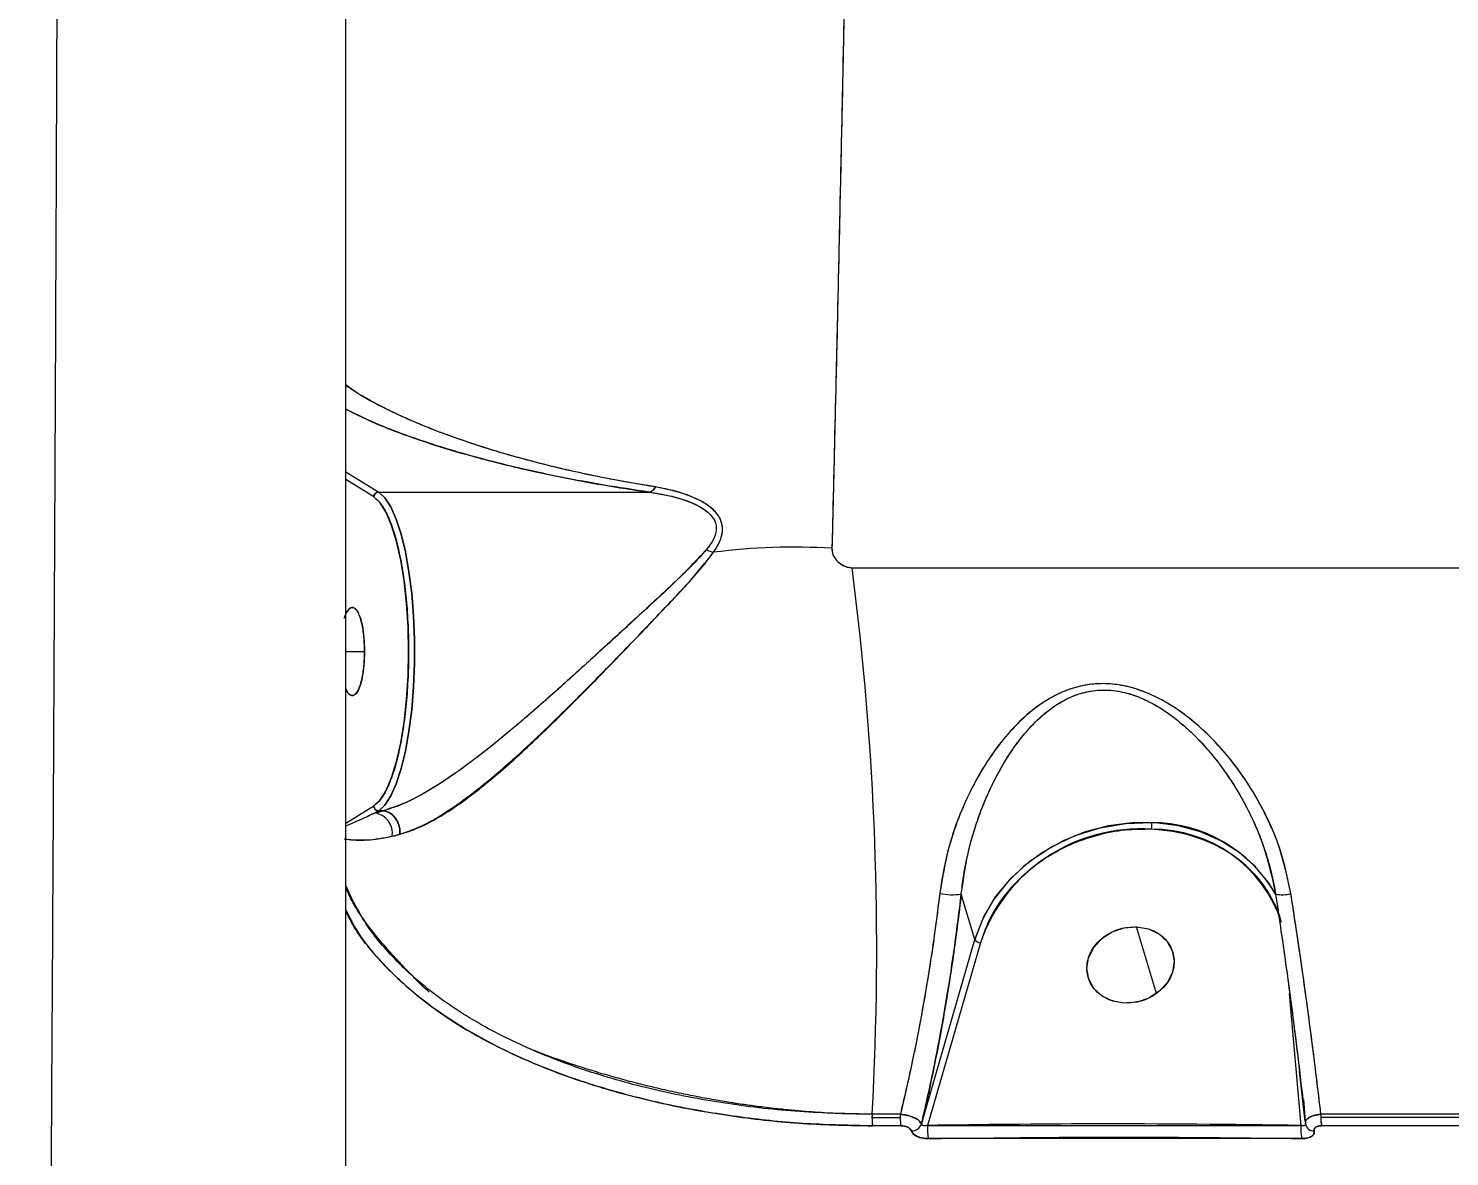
# Model space of a CAD drawing. Header units: millimetres. Extents: x -8045 to 6871, y -5915 to 5473.
# Drawn here: x -4057.1 to -3912.1, y -1744.1 to -1629 of the extents above; entities that cross this region are included whole.
import ezdxf

# ---------------------------------------------------------------- set-up
doc = ezdxf.new("R2010")
doc.units = ezdxf.units.MM
for name, color, linetype in [('DIKOM_ОБЪЕКТ', 7, 'Continuous'), ('DIKOM_РАЗМЕР_ЗОНА', 7, 'Continuous'), ('DIKOM_РАЗМЕР_ОБЪЕКТА', 7, 'Continuous')]:
    doc.layers.add(name, color=color, linetype=linetype)
doc.styles.add('style1', font='arial.ttf', dxfattribs={"width": 0.8})
doc.dimstyles.new('1-50', dxfattribs={"dimtxt": 300, "dimasz": 200, "dimexe": 100, "dimexo": 0, "dimgap": 100, "dimtad": 1, "dimtxsty": 'style1', "dimcen": 200, "dimclrd": 7, "dimclre": 7, "dimclrt": 7, "dimadec": 1, "dimazin": 2, "dimtfac": 1, "dimtmove": 0, "dimatfit": 2, "dimfxl": 0, "dimlwd": 25, "dimlwe": 18, "dimarcsym": 0})

# ---------------------------------------------------------------- blocks, each defined once
blk = doc.blocks.new('*D9')
at = {"layer": 'Defpoints', "color": 0, "linetype": 'Continuous', "transparency": 16777216}
for p in [(5663.54, -234.65), (-5019.6, -1388.73), (5663.54, -4701.47)]:
    blk.add_point(p, dxfattribs=at)
at = {"layer": 'DIKOM_РАЗМЕР_ОБЪЕКТА', "color": 7, "linetype": 'Continuous', "lineweight": 18, "transparency": 16777216}
for p, q in [((5663.54, -234.65), (5663.54, -4801.47)), ((-5019.6, -1388.73), (-5019.6, -4801.47))]:
    blk.add_line(p, q, dxfattribs=at)
at = {"layer": 'DIKOM_РАЗМЕР_ОБЪЕКТА', "color": 7, "linetype": 'Continuous', "lineweight": 25, "transparency": 16777216}
blk.add_line((-4819.6, -4701.47), (5463.54, -4701.47), dxfattribs=at)
at = {"layer": 'DIKOM_РАЗМЕР_ОБЪЕКТА', "color": 7, "linetype": 'Continuous', "transparency": 16777216}
for points in [[(-4819.6, -4668.14), (-4819.6, -4734.8), (-5019.6, -4701.47)], [(5463.54, -4668.14), (5463.54, -4734.8), (5663.54, -4701.47)]]:
    blk.add_solid(points, dxfattribs=at)
at = {"layer": 'DIKOM_РАЗМЕР_ОБЪЕКТА', "color": 7, "linetype": 'Continuous', "lineweight": 15, "transparency": 16777216, "insert": (-74.37, -4448.3), "char_height": 300, "attachment_point": 5, "style": 'style1'}
blk.add_mtext('10700', dxfattribs=at)
blk = doc.blocks.new('*D10')
at = {"layer": 'Defpoints', "color": 0, "linetype": 'Continuous', "transparency": 16777216}
for p in [(-1653.81, 3474.95), (-5616.46, -3083.4), (491.01, -3083.4)]:
    blk.add_point(p, dxfattribs=at)
at = {"layer": 'DIKOM_РАЗМЕР_ОБЪЕКТА', "color": 7, "linetype": 'Continuous', "lineweight": 18, "transparency": 16777216}
for p, q in [((-1653.81, 3474.95), (-5716.46, 3474.95)), ((491.01, -3083.4), (-5716.46, -3083.4))]:
    blk.add_line(p, q, dxfattribs=at)
at = {"layer": 'DIKOM_РАЗМЕР_ОБЪЕКТА', "color": 7, "linetype": 'Continuous', "lineweight": 25, "transparency": 16777216}
blk.add_line((-5616.46, 3274.95), (-5616.46, -2883.4), dxfattribs=at)
at = {"layer": 'DIKOM_РАЗМЕР_ОБЪЕКТА', "color": 7, "linetype": 'Continuous', "transparency": 16777216}
for points in [[(-5649.79, 3274.95), (-5583.12, 3274.95), (-5616.46, 3474.95)], [(-5649.79, -2883.4), (-5583.12, -2883.4), (-5616.46, -3083.4)]]:
    blk.add_solid(points, dxfattribs=at)
at = {"layer": 'DIKOM_РАЗМЕР_ОБЪЕКТА', "color": 7, "linetype": 'Continuous', "lineweight": 15, "transparency": 16777216, "insert": (-5869.63, -1326.86), "char_height": 300, "attachment_point": 5, "rotation": 90, "style": 'style1'}
blk.add_mtext('6550', dxfattribs=at)
blk = doc.blocks.new('*D11')
at = {"layer": 'Defpoints', "color": 0, "transparency": 16777216}
for p in [(6870.85, -184.65), (-7019.6, -1388.73), (-7019.6, -5814.65)]:
    blk.add_point(p, dxfattribs=at)
at = {"layer": 'DIKOM_РАЗМЕР_ЗОНА', "color": 7, "lineweight": 18, "transparency": 16777216}
for p, q in [((6870.85, -184.65), (6870.85, -5914.65)), ((-7019.6, -1388.73), (-7019.6, -5914.65))]:
    blk.add_line(p, q, dxfattribs=at)
at = {"layer": 'DIKOM_РАЗМЕР_ЗОНА', "color": 7, "lineweight": 25, "transparency": 16777216}
blk.add_line((6670.85, -5814.65), (-6819.6, -5814.65), dxfattribs=at)
at = {"layer": 'DIKOM_РАЗМЕР_ЗОНА', "color": 7, "transparency": 16777216}
for points in [[(-6819.6, -5781.31), (-6819.6, -5847.98), (-7019.6, -5814.65)], [(6670.85, -5781.31), (6670.85, -5847.98), (6870.85, -5814.65)]]:
    blk.add_solid(points, dxfattribs=at)
at = {"layer": 'DIKOM_РАЗМЕР_ЗОНА', "color": 7, "transparency": 16777216, "insert": (-74.37, -5561.37), "char_height": 300, "attachment_point": 5, "style": 'style1'}
blk.add_mtext('13900', dxfattribs=at)
blk = doc.blocks.new('*D12')
at = {"layer": 'Defpoints', "color": 0, "transparency": 16777216}
for p in [(-2189.61, 5472.65), (-7595.21, -5084.97), (-495.58, -5084.97)]:
    blk.add_point(p, dxfattribs=at)
at = {"layer": 'DIKOM_РАЗМЕР_ЗОНА', "color": 7, "lineweight": 18, "transparency": 16777216}
for p, q in [((-2189.61, 5472.65), (-7695.21, 5472.65)), ((-495.58, -5084.97), (-7695.21, -5084.97))]:
    blk.add_line(p, q, dxfattribs=at)
at = {"layer": 'DIKOM_РАЗМЕР_ЗОНА', "color": 7, "lineweight": 25, "transparency": 16777216}
blk.add_line((-7595.21, 5272.65), (-7595.21, -4884.97), dxfattribs=at)
at = {"layer": 'DIKOM_РАЗМЕР_ЗОНА', "color": 7, "transparency": 16777216}
for points in [[(-7628.55, 5272.65), (-7561.88, 5272.65), (-7595.21, 5472.65)], [(-7628.55, -4884.97), (-7561.88, -4884.97), (-7595.21, -5084.97)]]:
    blk.add_solid(points, dxfattribs=at)
at = {"layer": 'DIKOM_РАЗМЕР_ЗОНА', "color": 7, "transparency": 16777216, "insert": (-7848.38, -1452.59), "char_height": 300, "attachment_point": 5, "rotation": 90, "style": 'style1'}
blk.add_mtext('10550', dxfattribs=at)

msp = doc.modelspace()

# ---------------------------------------------------------------- linework, layer by layer
at = {"layer": 'DIKOM_ОБЪЕКТ', "color": 7, "linetype": 'Continuous', "lineweight": 15}
for p, q in [((-4024.74, -1674.232), (-4021.387, -1676.314)), ((-4021.891, -1676.807), (-4024.74, -1675.039)), ((-4021.387, -1676.314), (-3993.785, -1676.314)), ((-3973.095, -1684.029), (-3825.685, -1684.029)), ((-4024.74, -1692.575), (-4022.833, -1692.575)), ((-4024.74, -1710.112), (-4021.892, -1708.343)), ((-4021.387, -1708.836), (-4021.731, -1709.05)), ((-4021.731, -1709.05), (-4020.933, -1708.836)), ((-4020.933, -1708.836), (-4021.387, -1708.836)), ((-4020.93, -1708.836), (-4020.933, -1708.836)), ((-4020.93, -1708.836), (-4020.933, -1708.836)), ((-4020.021, -1711.429), (-4019.231, -1711.229)), ((-3930.404, -1714.789), (-3930.735, -1713.689)), ((-3960.564, -1721.978), (-3961.958, -1717.343)), ((-3929.898, -1717.343), (-3929.888, -1717.376)), ((-3942.044, -1727.477), (-3944.09, -1720.675)), ((-3966.005, -1740.81), (-3960.564, -1721.978)), ((-3960.01, -1722.299), (-3965.397, -1740.941)), ((-3927.273, -1740.941), (-3928.463, -1727.485)), ((-3926.87, -1740.552), (-3927.456, -1735.401)), ((-3965.355, -1737.778), (-3965.038, -1737.463)), ((-3965.353, -1737.771), (-3965.034, -1737.446)), ((-3926.861, -1740.529), (-3927.067, -1738.197)), ((-3927.062, -1738.289), (-3926.864, -1740.529)), ((-3971.063, -1740.142), (-3968.18, -1740.142)), ((-3968.171, -1739.804), (-3971.055, -1739.804)), ((-3968.116, -1740.987), (-3971.002, -1740.987)), ((-3966.009, -1740.796), (-3966.005, -1740.81)), ((-3965.397, -1740.941), (-3927.273, -1740.941)), ((-3926.848, -1740.701), (-3926.842, -1740.773)), ((-3926.839, -1740.81), (-3926.843, -1740.796)), ((-3926.833, -1740.839), (-3926.84, -1740.765)), ((-3926.839, -1740.714), (-3926.799, -1740.988)), ((-3926.839, -1740.81), (-3926.837, -1740.824)), ((-3926.811, -1740.951), (-3926.835, -1740.877)), ((-3926.795, -1741.002), (-3926.806, -1740.965)), ((-3862.808, -1740.142), (-3925.285, -1740.142)), ((-3862.789, -1739.804), (-3925.273, -1739.804)), ((-3862.658, -1740.987), (-3925.187, -1740.987)), ((-3967.036, -1741.514), (-3967.04, -1741.5)), ((-3967.04, -1741.5), (-3967.036, -1741.514)), ((-3927.233, -1742.289), (-3965.321, -1742.289)), ((-3925.969, -1741.5), (-3925.965, -1741.514)), ((-3925.965, -1741.514), (-3925.969, -1741.5))]:
    msp.add_line(p, q, dxfattribs=at)
at = {"layer": 'DIKOM_ОБЪЕКТ', "color": 7, "linetype": 'Continuous', "lineweight": 15, "flags": 128}
for points in [[(-4021.892, -1708.343), (-4021.247, -1707.732), (-4020.636, -1706.755), (-4020.073, -1705.436), (-4019.571, -1703.805), (-4019.143, -1701.904), (-4018.798, -1699.776), (-4018.546, -1697.475), (-4018.393, -1695.056), (-4018.341, -1692.577), (-4018.393, -1690.097), (-4018.546, -1687.678), (-4018.798, -1685.376), (-4019.142, -1683.249), (-4019.571, -1681.347), (-4020.072, -1679.716), (-4020.636, -1678.396), (-4021.247, -1677.419), (-4021.891, -1676.807)], [(-4021.387, -1708.836), (-4020.757, -1708.249), (-4020.157, -1707.322), (-4019.6, -1706.074), (-4019.097, -1704.534), (-4018.661, -1702.735), (-4018.299, -1700.715), (-4018.022, -1698.519), (-4017.833, -1696.194), (-4017.737, -1693.79), (-4017.737, -1691.36), (-4017.833, -1688.956), (-4018.022, -1686.631), (-4018.299, -1684.435), (-4018.661, -1682.415), (-4019.097, -1680.616), (-4019.6, -1679.076), (-4020.157, -1677.829), (-4020.757, -1676.901), (-4021.387, -1676.314)], [(-4021.387, -1676.314), (-4020.757, -1676.901), (-4020.157, -1677.829), (-4019.6, -1679.076), (-4019.097, -1680.616), (-4018.661, -1682.415), (-4018.299, -1684.435), (-4018.022, -1686.631), (-4017.833, -1688.956), (-4017.737, -1691.36), (-4017.737, -1693.79), (-4017.833, -1696.194), (-4018.022, -1698.519), (-4018.299, -1700.715), (-4018.661, -1702.735), (-4019.097, -1704.534), (-4019.6, -1706.074), (-4020.157, -1707.322), (-4020.757, -1708.249), (-4021.387, -1708.836)], [(-3960.564, -1721.978), (-3959.703, -1719.741), (-3958.453, -1717.622), (-3956.846, -1715.678), (-3954.924, -1713.959), (-3952.737, -1712.51), (-3950.343, -1711.369), (-3947.804, -1710.565), (-3945.185, -1710.12), (-3942.556, -1710.045)], [(-3929.865, -1717.384), (-3930.617, -1716.149), (-3931.969, -1714.509), (-3933.601, -1713.083), (-3935.476, -1711.904), (-3937.556, -1710.995), (-3939.792, -1710.379), (-3942.138, -1710.067), (-3944.542, -1710.067), (-3946.95, -1710.379), (-3949.31, -1710.995), (-3951.572, -1711.904), (-3953.684, -1713.083), (-3955.602, -1714.509), (-3957.282, -1716.149), (-3958.689, -1717.967), (-3959.791, -1719.925), (-3960.564, -1721.978)], [(-3945.297, -1728.46), (-3946.514, -1728.25), (-3947.584, -1727.741), (-3948.42, -1726.975), (-3948.953, -1726.014), (-3949.142, -1724.936), (-3948.97, -1723.828), (-3948.452, -1722.78), (-3947.629, -1721.877), (-3946.569, -1721.191), (-3945.356, -1720.78), (-3944.09, -1720.675)], [(-3944.09, -1720.675), (-3942.873, -1720.885), (-3941.803, -1721.394), (-3940.967, -1722.16), (-3940.433, -1723.121), (-3940.245, -1724.199), (-3940.416, -1725.307), (-3940.935, -1726.355), (-3941.757, -1727.258), (-3942.818, -1727.943), (-3944.031, -1728.355), (-3945.297, -1728.46)]]:
    msp.add_lwpolyline(points, dxfattribs=at)
at = {"layer": 'DIKOM_ОБЪЕКТ', "color": 7, "linetype": 'Continuous', "lineweight": 15}
for centre, radius, start, end in [((-4021.377, -1676.828), 0.514, 91.08154, 177.71286), ((-3986.682, -1679.846), 2.659, 241.42997, 258.37598), ((-3979.057, -1746.289), 64.358, 86.52331, 97.28549), ((-4273.634, -1722.942), 303.049, 356.81034, 7.3774), ((-4021.378, -1708.322), 0.515, 182.41587, 268.9264), ((-4022.11, -1711.144), 2.128, 352.18439, 79.751), ((-3943.697, -1727.955), 17.266, 86.18612, 160.87824), ((-3944.407, -1710.408), 1.886, 350.25417, 11.10662), ((-3942.523, -1724.628), 14.584, 29.78441, 90.13224), ((-3942.407, -1724.532), 13.805, 18.49104, 90.58402), ((-3962.865, -1710.101), 7.298, 259.82097, 277.13897), ((-3929.24, -1713.986), 3.42, 258.9111, 285.35855), ((-3959.974, -1721.598), 0.702, 212.77973, 267.04228), ((-3965.455, -1740.146), 5.611, 176.50753, 188.61795), ((-3966.333, -1740.227), 4.731, 178.96434, 189.23562), ((-3963.819, -1740.137), 7.244, 177.36989, 180.04182), ((-3962.791, -1740.146), 5.391, 176.36312, 188.96985), ((-3960.906, -1740.147), 7.274, 177.29434, 179.95567), ((-3963.6, -1740.224), 4.58, 178.96997, 189.58381), ((-3967.022, -1740.42), 1.08, 269.04347, 339.64782), ((-3967.018, -1740.434), 1.08, 269.05129, 339.64904), ((-3960.773, -1741.356), 4.642, 174.86728, 191.59115), ((-3923.114, -1741.491), 4.195, 172.47246, 190.97195), ((-3926.023, -1740.673), 0.829, 188.5255, 273.73668), ((-3926.019, -1740.687), 0.829, 188.54115, 273.72683), ((-3921.791, -1740.145), 3.499, 174.40809, 193.91746), ((-3922.31, -1740.223), 2.977, 178.43418, 194.86164), ((-3920.581, -1740.145), 4.704, 175.83923, 179.95598)]:
    msp.add_arc(centre, radius, start, end, dxfattribs=at)
for points, knots in [([(-4057.119, -1907.892), (-4057.075, -1907.8), (-4056.989, -1907.623), (-4056.855, -1906.008), (-4056.725, -1903.517), (-4056.595, -1900.009), (-4056.464, -1895.511), (-4056.333, -1890.034), (-4056.201, -1883.617), (-4056.067, -1876.284), (-4055.933, -1868.039), (-4055.801, -1858.883), (-4055.67, -1848.813), (-4055.541, -1837.824), (-4055.415, -1825.944), (-4055.293, -1813.231), (-4055.174, -1799.75), (-4055.059, -1785.531), (-4054.948, -1770.581), (-4054.84, -1754.897), (-4054.736, -1738.478), (-4054.634, -1721.324), (-4054.537, -1703.503), (-4054.444, -1685.102), (-4054.355, -1666.205), (-4054.272, -1646.831), (-4054.194, -1626.981), (-4054.122, -1606.654), (-4054.054, -1585.849), (-4053.992, -1564.588), (-4053.937, -1542.967), (-4053.888, -1521.096), (-4053.846, -1499.053), (-4053.81, -1476.845), (-4053.782, -1454.471), (-4053.761, -1431.931), (-4053.749, -1409.225), (-4053.744, -1386.401), (-4053.748, -1363.564), (-4053.761, -1340.819), (-4053.781, -1318.22), (-4053.809, -1295.764), (-4053.845, -1273.453), (-4053.888, -1251.292), (-4053.937, -1229.36), (-4053.992, -1207.758), (-4054.054, -1186.576), (-4054.121, -1165.835), (-4054.193, -1145.528), (-4054.271, -1125.658), (-4054.355, -1106.226), (-4054.444, -1087.252), (-4054.537, -1068.824), (-4054.634, -1051.031), (-4054.735, -1033.943), (-4054.839, -1017.561), (-4054.947, -1001.879), (-4055.058, -986.901), (-4055.174, -972.63), (-4055.293, -959.097), (-4055.415, -946.376), (-4055.541, -934.524), (-4055.669, -923.575), (-4055.799, -913.52), (-4055.932, -904.356), (-4056.066, -896.088), (-4056.201, -888.721), (-4056.333, -882.283), (-4056.464, -876.808), (-4056.594, -872.32), (-4056.724, -868.829), (-4056.854, -866.297), (-4056.981, -864.873), (-4057.071, -864.301), (-4057.113, -864.442), (-4057.119, -864.461)], [0, 0, 0, 0, 0.0147236, 0.0285244, 0.0423475, 0.0562187, 0.0701644, 0.0841098, 0.0979776, 0.1117981, 0.1255969, 0.1393986, 0.1532294, 0.1671158, 0.1810794, 0.195006, 0.2088623, 0.2226753, 0.2364714, 0.2502766, 0.2641169, 0.2780193, 0.2919872, 0.3058928, 0.3197353, 0.333542, 0.3473386, 0.361151, 0.3750051, 0.3889283, 0.4028919, 0.4167793, 0.4306105, 0.4444125, 0.4582114, 0.4720326, 0.4859027, 0.4998492, 0.5138045, 0.527697, 0.5415539, 0.5554015, 0.5692659, 0.5831735, 0.5971425, 0.6110617, 0.6249133, 0.6387239, 0.65252, 0.6663273, 0.6801718, 0.6940801, 0.7080478, 0.7219478, 0.7357871, 0.7495921, 0.7633891, 0.777204, 0.7910632, 0.8049937, 0.8189543, 0.8328374, 0.8466663, 0.8604674, 0.8742668, 0.8880905, 0.9019637, 0.9159125, 0.9298518, 0.9437185, 0.957539, 0.9713391, 0.9851441, 0.9980509, 1, 1, 1, 1]), ([(-4024.74, -1877.705), (-4024.74, -1877.65), (-4024.74, -1877.463), (-4024.74, -1876.168), (-4024.74, -1873.836), (-4024.74, -1870.515), (-4024.74, -1866.27), (-4024.74, -1861.104), (-4024.74, -1855.053), (-4024.74, -1848.134), (-4024.74, -1840.351), (-4024.74, -1831.714), (-4024.74, -1822.212), (-4024.74, -1811.855), (-4024.74, -1800.662), (-4024.74, -1788.701), (-4024.74, -1775.999), (-4024.74, -1762.586), (-4024.74, -1748.479), (-4024.74, -1733.683), (-4024.74, -1718.194), (-4024.74, -1702.028), (-4024.74, -1685.262), (-4024.74, -1667.952), (-4024.74, -1650.141), (-4024.74, -1631.861), (-4024.74, -1613.142), (-4024.74, -1593.962), (-4024.74, -1574.342), (-4024.74, -1554.319), (-4024.74, -1533.993), (-4024.74, -1513.397), (-4024.74, -1492.606), (-4024.74, -1471.653), (-4024.74, -1450.55), (-4024.74, -1429.284), (-4024.74, -1407.887), (-4024.74, -1386.419), (-4024.74, -1364.94), (-4024.74, -1343.503), (-4024.74, -1322.18), (-4024.74, -1301.004), (-4024.74, -1279.963), (-4024.74, -1259.082), (-4024.74, -1238.425), (-4024.74, -1218.098), (-4024.74, -1198.132), (-4024.74, -1178.565), (-4024.74, -1159.406), (-4024.74, -1140.663), (-4024.74, -1122.336), (-4024.74, -1104.456), (-4024.74, -1087.119), (-4024.74, -1070.376), (-4024.74, -1054.265), (-4024.74, -1038.803), (-4024.74, -1024.011), (-4024.74, -1009.875), (-4024.74, -996.415), (-4024.74, -983.669), (-4024.74, -971.704), (-4024.74, -960.536), (-4024.74, -950.202), (-4024.74, -940.708), (-4024.74, -932.059), (-4024.74, -924.251), (-4024.74, -917.301), (-4024.74, -911.235), (-4024.74, -906.07), (-4024.74, -901.832), (-4024.74, -898.508), (-4024.74, -896.17), (-4024.74, -894.865), (-4024.74, -894.673), (-4024.74, -894.616)], [0, 0, 0, 0, 0.0059233, 0.0199917, 0.0340567, 0.0481859, 0.0623646, 0.0765651, 0.090664, 0.1047449, 0.1188208, 0.1328783, 0.146944, 0.1611261, 0.1753041, 0.1894528, 0.2035484, 0.217653, 0.2317122, 0.2457659, 0.2598889, 0.274057, 0.2882318, 0.3023495, 0.3164595, 0.3305514, 0.3446024, 0.3586594, 0.3728224, 0.3869782, 0.4011306, 0.4152558, 0.429387, 0.4434443, 0.4574926, 0.4715981, 0.4857383, 0.4998843, 0.5140494, 0.5282093, 0.5423512, 0.5564526, 0.5705634, 0.5847571, 0.5989451, 0.6130973, 0.6271897, 0.6412896, 0.6553503, 0.6694053, 0.6835298, 0.6977007, 0.7118799, 0.7259925, 0.740099, 0.7541902, 0.7682424, 0.7823004, 0.7964689, 0.8106287, 0.8247808, 0.8389012, 0.8530261, 0.8670821, 0.8811303, 0.8952319, 0.9093732, 0.9235333, 0.9376872, 0.95182, 0.965918, 0.9799663, 0.9940183, 1, 1, 1, 1]), ([(-3975.154, -1090.265), (-3975.051, -1094.497), (-3974.845, -1102.966), (-3974.53, -1116.646), (-3974.212, -1131.036), (-3973.893, -1146.169), (-3973.577, -1161.939), (-3973.273, -1177.949), (-3972.984, -1194.116), (-3972.712, -1210.409), (-3972.454, -1227.15), (-3972.211, -1244.342), (-3971.979, -1262.599), (-3971.765, -1281.863), (-3971.579, -1302.064), (-3971.428, -1322.469), (-3971.318, -1343.079), (-3971.249, -1363.895), (-3971.224, -1384.846), (-3971.243, -1405.823), (-3971.307, -1426.715), (-3971.413, -1447.485), (-3971.561, -1468.087), (-3971.745, -1488.413), (-3971.962, -1508.357), (-3972.208, -1527.865), (-3972.479, -1546.938), (-3972.771, -1565.578), (-3973.085, -1584.036), (-3973.418, -1602.168), (-3973.763, -1619.826), (-3974.113, -1636.667), (-3974.462, -1652.67), (-3974.811, -1667.926), (-3975.039, -1677.333), (-3975.154, -1682.05)], [0, 0, 0, 0, 0.0291384, 0.0583074, 0.0875831, 0.1170414, 0.1464529, 0.1756901, 0.2031679, 0.2306249, 0.2581251, 0.2857346, 0.3135071, 0.3443937, 0.3751046, 0.4057346, 0.4363775, 0.4671278, 0.4980775, 0.5290124, 0.5598568, 0.5907075, 0.621662, 0.6526135, 0.6833714, 0.7140284, 0.7446765, 0.7754062, 0.8063094, 0.8387918, 0.8710674, 0.9032238, 0.9353634, 0.9675877, 1, 1, 1, 1]), ([(-3971.231, -1386.157), (-3971.232, -1390.185), (-3971.235, -1398.258), (-3971.259, -1410.385), (-3971.295, -1422.482), (-3971.347, -1434.505), (-3971.412, -1446.482), (-3971.492, -1458.497), (-3971.577, -1469.508), (-3971.665, -1479.528), (-3971.752, -1488.574), (-3971.847, -1497.735), (-3971.949, -1506.818), (-3972.04, -1514.417), (-3972.117, -1520.534), (-3972.18, -1525.348), (-3972.245, -1530.218), (-3972.313, -1535.141), (-3972.383, -1540.115), (-3972.457, -1545.137), (-3972.546, -1551.122), (-3972.655, -1558.147), (-3972.787, -1566.271), (-3972.926, -1574.673), (-3973.072, -1583.076), (-3973.206, -1590.575), (-3973.328, -1597.193), (-3973.435, -1602.906), (-3973.555, -1609.131), (-3973.644, -1613.658), (-3973.705, -1616.728), (-3973.725, -1617.747), (-3973.746, -1618.779), (-3973.767, -1619.822), (-3973.788, -1620.879), (-3973.813, -1622.121), (-3973.846, -1623.74), (-3973.891, -1625.921), (-3973.948, -1628.674), (-3974.016, -1631.985), (-3974.094, -1635.682), (-3974.172, -1639.348), (-3974.262, -1643.497), (-3974.356, -1647.814), (-3974.466, -1652.722), (-3974.606, -1658.961), (-3974.778, -1666.439), (-3974.971, -1674.615), (-3975.095, -1679.636), (-3975.154, -1682.05)], [0, 0, 0, 0, 0.0356097, 0.071387, 0.1073336, 0.142909, 0.1783702, 0.2143465, 0.2508403, 0.2779123, 0.30553, 0.333695, 0.3624072, 0.389973, 0.4049441, 0.420175, 0.4356655, 0.451416, 0.4674267, 0.483697, 0.5002276, 0.5259928, 0.5530553, 0.5814159, 0.6110754, 0.6394001, 0.6596952, 0.6811189, 0.7006085, 0.7272292, 0.7309597, 0.7347464, 0.7385897, 0.7424896, 0.7464463, 0.7504592, 0.7564866, 0.7647491, 0.7752475, 0.7879816, 0.802952, 0.8183426, 0.8312155, 0.8524191, 0.8705209, 0.8915208, 0.9303476, 0.9665079, 1, 1, 1, 1]), ([(-3993.135, -1675.792), (-3994.683, -1675.532), (-3997.772, -1675.015), (-4001.872, -1674.142), (-4006.26, -1673.072), (-4010.709, -1671.782), (-4015.53, -1670.117), (-4019.899, -1668.245), (-4023.092, -1666.599), (-4024.377, -1665.639), (-4024.74, -1665.368)], [0, 0, 0, 0, 0.0925315, 0.1846333, 0.2770626, 0.4168193, 0.5568655, 0.7426481, 0.9274603, 1, 1, 1, 1]), ([(-3993.135, -1675.792), (-3994.265, -1675.606), (-3996.616, -1675.218), (-3999.792, -1674.588), (-4002.84, -1673.91), (-4005.408, -1673.272), (-4007.685, -1672.652), (-4009.631, -1672.081), (-4011.481, -1671.497), (-4013.249, -1670.899), (-4014.607, -1670.407), (-4015.637, -1670.013), (-4016.353, -1669.731), (-4017.097, -1669.428), (-4017.864, -1669.105), (-4018.47, -1668.84), (-4018.922, -1668.636), (-4019.229, -1668.496), (-4019.559, -1668.342), (-4019.912, -1668.175), (-4020.363, -1667.957), (-4020.845, -1667.717), (-4021.295, -1667.485), (-4021.563, -1667.344), (-4021.699, -1667.271), (-4021.749, -1667.245), (-4022.207, -1667), (-4022.981, -1666.564), (-4023.96, -1665.969), (-4024.498, -1665.605), (-4024.74, -1665.441)], [0, 0, 0, 0, 0.0674889, 0.1404089, 0.207792, 0.2808133, 0.3339609, 0.3909406, 0.4464098, 0.5009016, 0.5599538, 0.5841644, 0.6101978, 0.6380517, 0.6677231, 0.6992116, 0.7107557, 0.7235249, 0.7375121, 0.7527216, 0.7691485, 0.7969868, 0.8179628, 0.832083, 0.8352677, 0.8376917, 0.839355, 0.9017774, 0.9558018, 1, 1, 1, 1]), ([(-4024.74, -1667.865), (-4023.646, -1668.401), (-4021.282, -1669.558), (-4016.859, -1671.162), (-4011.895, -1672.666), (-4007.296, -1673.833), (-4002.773, -1674.805), (-3998.546, -1675.601), (-3995.376, -1676.076), (-3993.785, -1676.314)], [0, 0, 0, 0, 0.1765768, 0.3817806, 0.5366048, 0.6914162, 0.7940479, 0.8966036, 1, 1, 1, 1]), ([(-3993.785, -1676.314), (-3995.345, -1676.081), (-3998.491, -1675.61), (-4002.719, -1674.816), (-4006.604, -1673.983), (-4010.138, -1673.116), (-4013.361, -1672.227), (-4017.247, -1671.019), (-4021.265, -1669.565), (-4023.637, -1668.406), (-4024.74, -1667.866)], [0, 0, 0, 0, 0.1013005, 0.2043307, 0.3082114, 0.410072, 0.5134596, 0.6174229, 0.8221023, 1, 1, 1, 1]), ([(-3993.135, -1675.792), (-3993.236, -1675.924), (-3993.438, -1676.188), (-3993.664, -1676.272), (-3993.778, -1676.314)], [0, 0, 0, 0, 0.5000341, 1, 1, 1, 1]), ([(-3993.778, -1676.314), (-3993.664, -1676.272), (-3993.438, -1676.188), (-3993.236, -1675.924), (-3993.135, -1675.792)], [0, 0, 0, 0, 0.5000797, 1, 1, 1, 1]), ([(-3987.218, -1682.451), (-3986.967, -1682.047), (-3986.465, -1681.239), (-3986.213, -1679.975), (-3986.586, -1678.785), (-3987.62, -1677.709), (-3989.18, -1676.847), (-3991.094, -1676.182), (-3992.455, -1675.922), (-3993.135, -1675.792)], [0, 0, 0, 0, 0.1273544, 0.2551674, 0.382698, 0.5093089, 0.6742709, 0.8372131, 1, 1, 1, 1]), ([(-3987.218, -1682.451), (-3986.971, -1682.054), (-3986.478, -1681.262), (-3986.217, -1680.025), (-3986.549, -1678.849), (-3987.744, -1677.552), (-3990.02, -1676.433), (-3992.095, -1676.006), (-3993.135, -1675.792)], [0, 0, 0, 0, 0.125198, 0.2503328, 0.3752686, 0.5004366, 0.7497848, 1, 1, 1, 1]), ([(-4021.891, -1676.807), (-4021.66, -1676.999), (-4021.188, -1677.392), (-4020.514, -1678.556), (-4019.881, -1680.163), (-4019.328, -1682.21), (-4018.884, -1684.596), (-4018.566, -1687.2), (-4018.381, -1689.886), (-4018.321, -1692.577), (-4018.381, -1695.268), (-4018.566, -1697.953), (-4018.884, -1700.557), (-4019.329, -1702.942), (-4019.882, -1704.989), (-4020.514, -1706.596), (-4021.189, -1707.76), (-4021.661, -1708.152), (-4021.892, -1708.343)], [0, 0, 0, 0, 0.059133, 0.1210598, 0.1850019, 0.2500011, 0.3149976, 0.3789406, 0.4408685, 0.5000006, 0.5591337, 0.621062, 0.6850019, 0.7499991, 0.8149985, 0.878941, 0.9408686, 1, 1, 1, 1]), ([(-4021.891, -1676.807), (-4021.881, -1676.743), (-4021.861, -1676.613), (-4021.742, -1676.451), (-4021.577, -1676.336), (-4021.451, -1676.322), (-4021.387, -1676.314)], [0, 0, 0, 0, 0.2499619, 0.500083, 0.7499471, 1, 1, 1, 1]), ([(-3993.785, -1676.314), (-3993.783, -1676.314), (-3993.781, -1676.314), (-3993.779, -1676.314), (-3993.778, -1676.314), (-3993.778, -1676.314)], [0, 0, 0, 0, 0.5537024, 0.7890725, 1, 1, 1, 1]), ([(-3993.785, -1676.314), (-3993.783, -1676.314), (-3993.781, -1676.314), (-3993.779, -1676.314), (-3993.778, -1676.314), (-3993.778, -1676.314)], [0, 0, 0, 0, 0.5495314, 0.7654676, 1, 1, 1, 1]), ([(-3993.778, -1676.314), (-3993.09, -1676.423), (-3991.723, -1676.64), (-3989.796, -1677.212), (-3988.228, -1677.963), (-3987.188, -1678.915), (-3986.837, -1679.987), (-3987.151, -1681.119), (-3987.684, -1681.825), (-3987.954, -1682.182)], [0, 0, 0, 0, 0.1696227, 0.3372262, 0.5030872, 0.6267163, 0.7489791, 0.8730219, 1, 1, 1, 1]), ([(-3993.778, -1676.314), (-3992.772, -1676.485), (-3990.761, -1676.828), (-3988.477, -1677.754), (-3987.196, -1678.896), (-3986.834, -1679.985), (-3987.154, -1681.124), (-3987.687, -1681.829), (-3987.954, -1682.182)], [0, 0, 0, 0, 0.249188, 0.4986855, 0.6240222, 0.7490727, 0.8743872, 1, 1, 1, 1]), ([(-3987.954, -1682.182), (-3988.475, -1682.763), (-3989.513, -1683.922), (-3991.364, -1685.683), (-3993.295, -1687.488), (-3995.2, -1689.241), (-3996.999, -1690.893), (-3998.695, -1692.444), (-4000.402, -1694), (-4002.115, -1695.549), (-4003.765, -1697.024), (-4005.317, -1698.39), (-4006.788, -1699.66), (-4008.264, -1700.905), (-4009.745, -1702.116), (-4011.227, -1703.283), (-4012.949, -1704.575), (-4014.878, -1705.919), (-4017.03, -1707.227), (-4019.071, -1708.262), (-4020.321, -1708.648), (-4020.93, -1708.836)], [0, 0, 0, 0, 0.0626443, 0.1250131, 0.1876625, 0.2501263, 0.3022811, 0.3510391, 0.4012615, 0.4522333, 0.4995247, 0.5428527, 0.5843763, 0.6241093, 0.6674697, 0.7091759, 0.7492577, 0.8136608, 0.8745025, 0.9388764, 1, 1, 1, 1]), ([(-3987.954, -1682.182), (-3988.934, -1683.225), (-3990.902, -1685.321), (-3994.512, -1688.599), (-3998.25, -1692.046), (-4002.134, -1695.577), (-4005.818, -1698.848), (-4009.239, -1701.731), (-4012.359, -1704.175), (-4015.401, -1706.279), (-4018.33, -1707.976), (-4020.065, -1708.55), (-4020.93, -1708.836)], [0, 0, 0, 0, 0.1125022, 0.2261216, 0.3389201, 0.4521288, 0.5646301, 0.6528717, 0.7406089, 0.8278251, 0.9141862, 1, 1, 1, 1]), ([(-4019.231, -1711.229), (-4018.623, -1711.039), (-4017.374, -1710.65), (-4015.351, -1709.586), (-4013.24, -1708.226), (-4011.107, -1706.619), (-4008.935, -1704.809), (-4006.759, -1702.86), (-4004.596, -1700.823), (-4002.426, -1698.701), (-4000.31, -1696.58), (-3998.181, -1694.403), (-3996.161, -1692.313), (-3994.172, -1690.232), (-3992.273, -1688.229), (-3990.421, -1686.25), (-3988.661, -1684.334), (-3987.7, -1683.08), (-3987.218, -1682.451)], [0, 0, 0, 0, 0.0610875, 0.1255932, 0.1869685, 0.2507618, 0.3130116, 0.3757361, 0.4388838, 0.5002212, 0.5649365, 0.62534, 0.6910584, 0.7495763, 0.8120989, 0.8748481, 0.9372715, 1, 1, 1, 1]), ([(-4019.23, -1711.229), (-4018.425, -1710.951), (-4016.82, -1710.395), (-4014.129, -1708.764), (-4011.326, -1706.714), (-4008.434, -1704.29), (-4005.516, -1701.627), (-4002.422, -1698.638), (-3999.197, -1695.398), (-3995.875, -1691.991), (-3992.704, -1688.68), (-3989.653, -1685.498), (-3988.03, -1683.468), (-3987.218, -1682.451)], [0, 0, 0, 0, 0.0821583, 0.1639042, 0.2459733, 0.3295725, 0.4135926, 0.4969467, 0.5976243, 0.6976446, 0.7978072, 0.898773, 1, 1, 1, 1]), ([(-3975.154, -1682.05), (-3975.154, -1682.051), (-3975.154, -1682.065), (-3975.161, -1682.274), (-3975.081, -1682.696), (-3974.731, -1683.291), (-3974.182, -1683.732), (-3973.672, -1683.943), (-3973.344, -1684.017), (-3973.178, -1684.025), (-3973.095, -1684.029)], [0, 0, 0, 0, 0.0018574, 0.0164294, 0.2503313, 0.500039, 0.7457912, 0.874586, 0.9368858, 1, 1, 1, 1]), ([(-3975.154, -1682.05), (-3975.137, -1682.261), (-3975.103, -1682.682), (-3974.784, -1683.198), (-3974.397, -1683.561), (-3974.029, -1683.796), (-3973.665, -1683.945), (-3973.342, -1684.018), (-3973.175, -1684.026), (-3973.095, -1684.029)], [0, 0, 0, 0, 0.2499189, 0.4993297, 0.6284566, 0.7497246, 0.8745895, 0.9390729, 1, 1, 1, 1]), ([(-4022.833, -1692.575), (-4022.843, -1692.149), (-4022.865, -1691.181), (-4023.035, -1690.013), (-4023.26, -1689.138), (-4023.494, -1688.557), (-4023.775, -1688.166), (-4024.078, -1688.03), (-4024.398, -1688.162), (-4024.632, -1688.572), (-4024.902, -1688.929), (-4024.902, -1689.185), (-4024.902, -1689.186)], [0, 0, 0, 0, 0.1212441, 0.2756743, 0.3669382, 0.4667212, 0.5732002, 0.6834151, 0.7936239, 0.9001086, 0.9998916, 1, 1, 1, 1]), ([(-4024.901, -1689.186), (-4024.826, -1688.978), (-4024.67, -1688.548), (-4024.387, -1688.169), (-4024.081, -1688.028), (-4023.774, -1688.167), (-4023.494, -1688.557), (-4023.261, -1689.138), (-4023.043, -1689.979), (-4022.871, -1691.131), (-4022.845, -1692.101), (-4022.833, -1692.575)], [0, 0, 0, 0, 0.099883, 0.2063635, 0.3165681, 0.4267786, 0.5332535, 0.6332013, 0.7242918, 0.8650999, 1, 1, 1, 1]), ([(-4022.833, -1692.575), (-4022.845, -1693.049), (-4022.871, -1694.019), (-4023.044, -1695.171), (-4023.26, -1696.012), (-4023.494, -1696.593), (-4023.774, -1696.983), (-4024.082, -1697.124), (-4024.386, -1696.974), (-4024.611, -1696.704), (-4024.716, -1696.429), (-4024.74, -1696.368)], [0, 0, 0, 0, 0.1449587, 0.2962532, 0.394122, 0.50152, 0.6159244, 0.7343428, 0.8527547, 0.9671652, 1, 1, 1, 1]), ([(-4024.74, -1696.368), (-4024.716, -1696.429), (-4024.611, -1696.704), (-4024.386, -1696.974), (-4024.082, -1697.124), (-4023.774, -1696.983), (-4023.495, -1696.594), (-4023.26, -1696.012), (-4023.035, -1695.137), (-4022.865, -1693.969), (-4022.843, -1693.001), (-4022.833, -1692.575)], [0, 0, 0, 0, 0.0328008, 0.147221, 0.2656429, 0.3840713, 0.4984854, 0.6057045, 0.7037697, 0.8697084, 1, 1, 1, 1]), ([(-3928.334, -1717.284), (-3928.696, -1715.616), (-3929.419, -1712.278), (-3931.605, -1707.668), (-3934.048, -1704.025), (-3936.522, -1701.258), (-3938.814, -1699.212), (-3941.4, -1697.479), (-3944.319, -1696.204), (-3947.514, -1695.693), (-3950.604, -1696.19), (-3953.266, -1697.458), (-3955.533, -1699.192), (-3957.483, -1701.241), (-3959.549, -1704.016), (-3961.547, -1707.667), (-3963.311, -1712.283), (-3963.874, -1715.62), (-3964.155, -1717.284)], [0, 0, 0, 0, 0.0823484, 0.1648007, 0.2471014, 0.2971603, 0.3471545, 0.3976856, 0.4484648, 0.4996116, 0.5507905, 0.6016067, 0.6522514, 0.7025847, 0.7526014, 0.8352407, 0.9178403, 1, 1, 1, 1]), ([(-3928.334, -1717.284), (-3928.591, -1716.014), (-3929.105, -1713.472), (-3930.532, -1709.877), (-3932.345, -1706.508), (-3934.315, -1703.742), (-3936.291, -1701.514), (-3938.155, -1699.777), (-3940.047, -1698.359), (-3941.889, -1697.283), (-3943.696, -1696.498), (-3945.569, -1695.986), (-3947.505, -1695.803), (-3949.403, -1695.978), (-3951.171, -1696.484), (-3952.82, -1697.264), (-3954.801, -1698.564), (-3956.964, -1700.59), (-3959.126, -1703.393), (-3960.946, -1706.509), (-3962.416, -1709.885), (-3963.56, -1713.483), (-3963.957, -1716.016), (-3964.155, -1717.284)], [0, 0, 0, 0, 0.0625369, 0.1251426, 0.1872078, 0.2492813, 0.2914858, 0.3335155, 0.3742094, 0.4068073, 0.4368895, 0.4690132, 0.4996808, 0.5303831, 0.5625175, 0.5926086, 0.6252122, 0.6878459, 0.7504594, 0.8126811, 0.8753089, 0.9375544, 1, 1, 1, 1]), ([(-3961.958, -1717.343), (-3961.89, -1716.757), (-3961.75, -1715.55), (-3961.421, -1713.808), (-3961.002, -1712.064), (-3960.463, -1710.248), (-3959.736, -1708.23), (-3958.817, -1706.152), (-3957.718, -1704.097), (-3956.515, -1702.239), (-3955.159, -1700.527), (-3953.751, -1699.116), (-3952.299, -1698.012), (-3950.822, -1697.196), (-3949.201, -1696.645), (-3947.386, -1696.442), (-3945.841, -1696.619), (-3944.638, -1696.938), (-3943.506, -1697.347), (-3942.116, -1698.035), (-3940.589, -1699.036), (-3939.156, -1700.196), (-3937.895, -1701.4), (-3936.687, -1702.721), (-3935.444, -1704.272), (-3934.156, -1706.143), (-3932.962, -1708.209), (-3931.909, -1710.395), (-3931.042, -1712.633), (-3930.336, -1714.97), (-3930.044, -1716.554), (-3929.898, -1717.343)], [0, 0, 0, 0, 0.0303599, 0.0625035, 0.0922785, 0.124805, 0.1634392, 0.2082213, 0.2497368, 0.2938362, 0.3338164, 0.3749868, 0.408325, 0.4376384, 0.4690701, 0.5003984, 0.5316706, 0.5470078, 0.5631408, 0.5924371, 0.6257639, 0.6569493, 0.6880842, 0.7166931, 0.7506401, 0.7920621, 0.8353874, 0.8748703, 0.9178349, 0.9591037, 1, 1, 1, 1]), ([(-3961.958, -1717.343), (-3961.725, -1715.74), (-3961.257, -1712.522), (-3959.744, -1708.064), (-3957.916, -1704.311), (-3955.84, -1701.263), (-3953.844, -1699.139), (-3951.77, -1697.645), (-3949.722, -1696.738), (-3947.394, -1696.396), (-3944.985, -1696.751), (-3942.729, -1697.664), (-3940.336, -1699.159), (-3937.919, -1701.282), (-3935.314, -1704.321), (-3932.945, -1708.065), (-3930.929, -1712.518), (-3930.241, -1715.736), (-3929.898, -1717.343)], [0, 0, 0, 0, 0.0836109, 0.1678679, 0.2519616, 0.3151959, 0.3779758, 0.4193893, 0.4601753, 0.5003649, 0.5405364, 0.581289, 0.6227111, 0.6851556, 0.7483401, 0.8320909, 0.916196, 1, 1, 1, 1]), ([(-4021.731, -1709.05), (-4022.557, -1709.427), (-4023.634, -1709.92), (-4024.554, -1710.323), (-4024.769, -1710.417)], [0, 0, 0, 0, 0.7666801, 1, 1, 1, 1]), ([(-4021.731, -1709.05), (-4021.962, -1709.161), (-4022.472, -1709.408), (-4023.274, -1709.765), (-4024.047, -1710.1), (-4024.538, -1710.312), (-4024.74, -1710.399)], [0, 0, 0, 0, 0.2167622, 0.4787174, 0.7858605, 1, 1, 1, 1]), ([(-4021.892, -1708.343), (-4021.881, -1708.408), (-4021.861, -1708.537), (-4021.742, -1708.7), (-4021.578, -1708.814), (-4021.451, -1708.829), (-4021.387, -1708.836)], [0, 0, 0, 0, 0.2500858, 0.4999085, 0.750065, 1, 1, 1, 1]), ([(-4020.933, -1708.836), (-4021.084, -1708.876), (-4021.354, -1708.947), (-4021.616, -1709.018), (-4021.731, -1709.05)], [0, 0, 0, 0, 0.5597352, 1, 1, 1, 1]), ([(-4019.23, -1711.229), (-4019.227, -1711.052), (-4019.22, -1710.697), (-4019.359, -1710.17), (-4019.587, -1709.709), (-4019.945, -1709.259), (-4020.41, -1708.927), (-4020.777, -1708.863), (-4020.93, -1708.836)], [0, 0, 0, 0, 0.1568632, 0.3147477, 0.4666088, 0.6065101, 0.8365751, 1, 1, 1, 1]), ([(-4020.93, -1708.836), (-4020.789, -1708.86), (-4020.438, -1708.918), (-4019.984, -1709.226), (-4019.616, -1709.663), (-4019.374, -1710.13), (-4019.222, -1710.674), (-4019.227, -1711.044), (-4019.23, -1711.229)], [0, 0, 0, 0, 0.1511866, 0.3758324, 0.5167134, 0.6721925, 0.8359896, 1, 1, 1, 1]), ([(-4024.925, -1711.702), (-4024.704, -1711.727), (-4024.145, -1711.792), (-4023.064, -1711.822), (-4021.676, -1711.772), (-4020.574, -1711.544), (-4020.021, -1711.429)], [0, 0, 0, 0, 0.1785675, 0.4524387, 0.7248923, 1, 1, 1, 1]), ([(-4024.925, -1711.702), (-4024.834, -1711.714), (-4024.219, -1711.8), (-4022.656, -1711.916), (-4020.886, -1711.594), (-4020.001, -1711.433)], [0, 0, 0, 0, 0.0798172, 0.53982, 1, 1, 1, 1]), ([(-4020.001, -1711.433), (-4019.859, -1711.395), (-4019.605, -1711.327), (-4019.345, -1711.259), (-4019.23, -1711.229)], [0, 0, 0, 0, 0.5603225, 1, 1, 1, 1]), ([(-3942.548, -1710.727), (-3943.449, -1710.728), (-3945.295, -1710.731), (-3948.123, -1711.283), (-3950.928, -1712.271), (-3953.562, -1713.721), (-3955.883, -1715.555), (-3957.765, -1717.672), (-3959.19, -1719.939), (-3959.741, -1721.526), (-3960.01, -1722.299)], [0, 0, 0, 0, 0.1177347, 0.2414762, 0.3695855, 0.4999996, 0.6304133, 0.7585236, 0.8822687, 1, 1, 1, 1]), ([(-3929.306, -1720.212), (-3929.31, -1720.186), (-3929.451, -1719.407), (-3930.133, -1717.953), (-3931.389, -1715.936), (-3933.123, -1714.164), (-3935.199, -1712.707), (-3937.535, -1711.638), (-3940.002, -1710.942), (-3941.712, -1710.798), (-3942.548, -1710.727)], [0, 0, 0, 0, 0.0047539, 0.1447046, 0.2889274, 0.4353785, 0.5818305, 0.7260505, 0.8659971, 1, 1, 1, 1]), ([(-3930.728, -1713.714), (-3930.557, -1714.317), (-3930.217, -1715.522), (-3929.997, -1716.758), (-3929.888, -1717.376)], [0, 0, 0, 0, 0.5003391, 1, 1, 1, 1]), ([(-3971.055, -1739.804), (-3973.515, -1739.752), (-3978.436, -1739.648), (-3985.795, -1738.809), (-3992.941, -1737.478), (-3999.723, -1735.617), (-4006.007, -1733.249), (-4011.543, -1730.444), (-4016.26, -1727.269), (-4020.097, -1723.77), (-4023.016, -1720.171), (-4024.201, -1717.631), (-4024.74, -1716.475)], [0, 0, 0, 0, 0.1042641, 0.2086367, 0.3121253, 0.4161566, 0.5199256, 0.6236205, 0.7218844, 0.8194776, 0.9178878, 1, 1, 1, 1]), ([(-4016.249, -1727.333), (-4016.307, -1727.284), (-4016.812, -1726.859), (-4017.492, -1726.157), (-4018.45, -1725.174), (-4019.351, -1724.221), (-4020.472, -1722.994), (-4021.847, -1721.393), (-4023.242, -1719.533), (-4024.228, -1717.903), (-4024.614, -1716.986), (-4024.74, -1716.686)], [0, 0, 0, 0, 0.0157578, 0.1371833, 0.216675, 0.3152544, 0.4202226, 0.5729571, 0.7659398, 0.9234943, 1, 1, 1, 1]), ([(-3964.155, -1717.284), (-3964.429, -1719.423), (-3964.976, -1723.69), (-3965.993, -1729.633), (-3967.057, -1735.026), (-3967.8, -1738.213), (-3968.171, -1739.804)], [0, 0, 0, 0, 0.280179, 0.5589164, 0.7798309, 1, 1, 1, 1]), ([(-3964.155, -1717.284), (-3964.312, -1718.548), (-3964.623, -1721.049), (-3965.179, -1724.784), (-3965.909, -1729.139), (-3966.875, -1734.206), (-3967.733, -1737.91), (-3968.171, -1739.804)], [0, 0, 0, 0, 0.1658956, 0.3281383, 0.4884777, 0.7384895, 1, 1, 1, 1]), ([(-3961.958, -1717.343), (-3962.201, -1719.329), (-3962.685, -1723.288), (-3963.636, -1729.235), (-3964.728, -1735.118), (-3965.581, -1738.899), (-3966.009, -1740.796)], [0, 0, 0, 0, 0.2499829, 0.4983901, 0.7484636, 1, 1, 1, 1]), ([(-3966.009, -1740.796), (-3965.534, -1738.678), (-3964.583, -1734.446), (-3963.478, -1728.305), (-3962.594, -1722.584), (-3962.171, -1719.094), (-3961.958, -1717.343)], [0, 0, 0, 0, 0.2804969, 0.5604775, 0.7794778, 1, 1, 1, 1]), ([(-3929.898, -1717.343), (-3929.568, -1719.57), (-3928.91, -1724.013), (-3928.088, -1730.203), (-3927.404, -1735.737), (-3927.045, -1738.975), (-3926.87, -1740.552)], [0, 0, 0, 0, 0.2832756, 0.5650548, 0.7883538, 1, 1, 1, 1]), ([(-3929.888, -1717.376), (-3929.566, -1719.547), (-3928.942, -1723.754), (-3928.124, -1729.88), (-3927.419, -1735.546), (-3927.029, -1739.07), (-3926.84, -1740.771)], [0, 0, 0, 0, 0.2737185, 0.530358, 0.7733564, 1, 1, 1, 1]), ([(-3925.273, -1739.804), (-3925.513, -1737.77), (-3925.994, -1733.707), (-3926.78, -1727.81), (-3927.561, -1722.317), (-3928.076, -1718.966), (-3928.334, -1717.284)], [0, 0, 0, 0, 0.280562, 0.5605421, 0.7795251, 1, 1, 1, 1]), ([(-3925.273, -1739.804), (-3925.419, -1738.558), (-3925.705, -1736.105), (-3926.175, -1732.378), (-3926.752, -1728.031), (-3927.46, -1722.992), (-3928.042, -1719.19), (-3928.334, -1717.284)], [0, 0, 0, 0, 0.1729019, 0.3401578, 0.5017773, 0.7501816, 1, 1, 1, 1]), ([(-4024.74, -1718.946), (-4024.371, -1719.687), (-4023.262, -1721.914), (-4020.302, -1725.284), (-4015.995, -1728.998), (-4010.787, -1732.25), (-4004.95, -1734.981), (-3998.658, -1737.179), (-3992.064, -1738.872), (-3985.169, -1740.082), (-3978.091, -1740.845), (-3973.364, -1740.939), (-3971.002, -1740.987)], [0, 0, 0, 0, 0.0543376, 0.1632544, 0.2713706, 0.380294, 0.4883327, 0.5907815, 0.692875, 0.7947671, 0.897448, 1, 1, 1, 1]), ([(-3971.002, -1740.987), (-3973.241, -1740.944), (-3977.716, -1740.86), (-3984.435, -1740.174), (-3991.003, -1739.085), (-3997.317, -1737.56), (-4003.261, -1735.62), (-4008.747, -1733.271), (-4013.671, -1730.531), (-4017.961, -1727.433), (-4021.471, -1723.985), (-4023.743, -1721.166), (-4024.554, -1719.435), (-4024.74, -1719.037)], [0, 0, 0, 0, 0.0973947, 0.1947493, 0.2918836, 0.3889254, 0.4859533, 0.5827002, 0.6800092, 0.7770923, 0.8736332, 0.9710115, 1, 1, 1, 1]), ([(-3945.297, -1728.46), (-3945.843, -1728.384), (-3946.684, -1728.268), (-3947.635, -1727.739), (-3948.262, -1727.207), (-3948.738, -1726.559), (-3949.13, -1725.63), (-3949.207, -1724.376), (-3948.745, -1723.144), (-3948.072, -1722.26), (-3947.403, -1721.661), (-3946.619, -1721.189), (-3945.518, -1720.747), (-3944.652, -1720.703), (-3944.09, -1720.675)], [0, 0, 0, 0, 0.1197231, 0.184179, 0.2499956, 0.3158161, 0.3802692, 0.4999968, 0.6197204, 0.684175, 0.7499949, 0.8158177, 0.8802681, 1, 1, 1, 1]), ([(-3944.09, -1720.675), (-3943.544, -1720.75), (-3942.703, -1720.867), (-3941.752, -1721.396), (-3941.125, -1721.928), (-3940.649, -1722.576), (-3940.257, -1723.505), (-3940.179, -1724.759), (-3940.642, -1725.991), (-3941.315, -1726.874), (-3941.984, -1727.474), (-3942.767, -1727.946), (-3943.869, -1728.388), (-3944.734, -1728.432), (-3945.297, -1728.46)], [0, 0, 0, 0, 0.1197229, 0.1841793, 0.249996, 0.3158219, 0.3802683, 0.4999966, 0.6197198, 0.6841745, 0.7499946, 0.8158175, 0.8802681, 1, 1, 1, 1]), ([(-3971.055, -1739.804), (-3971.49, -1739.802), (-3972.385, -1739.798), (-3973.775, -1739.762), (-3975.179, -1739.704), (-3976.547, -1739.624), (-3977.901, -1739.526), (-3979.335, -1739.401), (-3980.998, -1739.23), (-3982.665, -1739.027), (-3984.119, -1738.825), (-3985.015, -1738.69), (-3985.98, -1738.539), (-3987.282, -1738.321), (-3989.096, -1737.985), (-3991.024, -1737.593), (-3992.941, -1737.164), (-3994.859, -1736.696), (-3996.699, -1736.211), (-3998.528, -1735.693), (-4000.4, -1735.123), (-4002.314, -1734.492), (-4004.182, -1733.834), (-4005.37, -1733.369), (-4005.944, -1733.144)], [0, 0, 0, 0, 0.035695, 0.0736094, 0.1137443, 0.1504974, 0.1854072, 0.2245731, 0.2679872, 0.3220395, 0.3622501, 0.3886662, 0.3967287, 0.4428386, 0.4978857, 0.5501562, 0.6073182, 0.6630472, 0.7171711, 0.769507, 0.82603, 0.8862306, 0.945053, 1, 1, 1, 1]), ([(-3968.171, -1739.804), (-3967.921, -1739.837), (-3967.42, -1739.903), (-3966.739, -1740.146), (-3966.215, -1740.456), (-3966.078, -1740.682), (-3966.009, -1740.796)], [0, 0, 0, 0, 0.2502538, 0.5001859, 0.7500279, 1, 1, 1, 1]), ([(-3966.009, -1740.796), (-3966.089, -1740.669), (-3966.25, -1740.415), (-3966.841, -1740.101), (-3967.512, -1739.887), (-3967.952, -1739.832), (-3968.171, -1739.804)], [0, 0, 0, 0, 0.2784712, 0.5592314, 0.7804032, 1, 1, 1, 1]), ([(-3967.04, -1741.5), (-3967.071, -1741.432), (-3967.134, -1741.298), (-3967.391, -1741.128), (-3967.735, -1741.01), (-3967.989, -1740.994), (-3968.116, -1740.987)], [0, 0, 0, 0, 0.25034, 0.4998419, 0.749638, 1, 1, 1, 1]), ([(-3968.116, -1740.987), (-3967.974, -1740.996), (-3967.69, -1741.015), (-3967.344, -1741.152), (-3967.118, -1741.322), (-3967.066, -1741.441), (-3967.04, -1741.5)], [0, 0, 0, 0, 0.2787098, 0.5585619, 0.7793052, 1, 1, 1, 1]), ([(-3965.397, -1740.941), (-3965.473, -1740.959), (-3965.608, -1740.99), (-3965.77, -1740.983), (-3965.874, -1740.953), (-3965.94, -1740.916), (-3965.987, -1740.868), (-3965.999, -1740.829), (-3966.005, -1740.81)], [0, 0, 0, 0, 0.2800543, 0.4991414, 0.630611, 0.7567711, 0.8794291, 1, 1, 1, 1]), ([(-3965.397, -1740.941), (-3965.477, -1740.96), (-3965.633, -1740.996), (-3965.832, -1740.975), (-3965.965, -1740.909), (-3965.992, -1740.843), (-3966.005, -1740.81)], [0, 0, 0, 0, 0.2956866, 0.5777982, 0.7903663, 1, 1, 1, 1]), ([(-3927.273, -1740.941), (-3934.381, -1740.86), (-3947.075, -1740.714), (-3959.798, -1740.872), (-3965.397, -1740.941)], [0, 0, 0, 0, 0.5599933, 1, 1, 1, 1]), ([(-3926.839, -1740.81), (-3926.837, -1740.851), (-3926.833, -1740.934), (-3926.949, -1740.986), (-3927.103, -1740.987), (-3927.216, -1740.957), (-3927.273, -1740.941)], [0, 0, 0, 0, 0.2659599, 0.5399232, 0.7661348, 1, 1, 1, 1]), ([(-3926.836, -1740.84), (-3926.834, -1740.849), (-3926.83, -1740.877), (-3926.846, -1740.916), (-3926.883, -1740.953), (-3926.954, -1740.983), (-3927.081, -1740.99), (-3927.204, -1740.959), (-3927.273, -1740.941)], [0, 0, 0, 0, 0.0604467, 0.191453, 0.3263178, 0.4666983, 0.7007803, 1, 1, 1, 1]), ([(-3925.273, -1739.804), (-3925.542, -1739.843), (-3926.082, -1739.92), (-3926.612, -1740.194), (-3926.876, -1740.499), (-3926.854, -1740.697), (-3926.843, -1740.796)], [0, 0, 0, 0, 0.2796117, 0.5610409, 0.781348, 1, 1, 1, 1]), ([(-3926.824, -1740.597), (-3926.824, -1740.551), (-3926.826, -1740.393), (-3926.533, -1740.146), (-3925.998, -1739.903), (-3925.515, -1739.837), (-3925.273, -1739.804)], [0, 0, 0, 0, 0.1198313, 0.4131433, 0.7065773, 1, 1, 1, 1]), ([(-3925.187, -1740.987), (-3925.308, -1740.994), (-3925.551, -1741.009), (-3925.825, -1741.128), (-3925.987, -1741.298), (-3925.975, -1741.432), (-3925.969, -1741.5)], [0, 0, 0, 0, 0.250079, 0.4999377, 0.7497418, 1, 1, 1, 1]), ([(-3925.969, -1741.5), (-3925.974, -1741.424), (-3925.984, -1741.274), (-3925.787, -1741.104), (-3925.508, -1741.004), (-3925.294, -1740.992), (-3925.187, -1740.987)], [0, 0, 0, 0, 0.2797356, 0.5598673, 0.7798271, 1, 1, 1, 1]), ([(-3965.321, -1742.289), (-3965.519, -1742.28), (-3965.915, -1742.263), (-3966.465, -1742.089), (-3966.803, -1741.873), (-3966.977, -1741.673), (-3967.016, -1741.567), (-3967.036, -1741.514)], [0, 0, 0, 0, 0.2497236, 0.4991519, 0.7484842, 0.8741897, 1, 1, 1, 1]), ([(-3967.036, -1741.514), (-3966.976, -1741.632), (-3966.856, -1741.868), (-3966.38, -1742.123), (-3965.843, -1742.27), (-3965.495, -1742.283), (-3965.321, -1742.289)], [0, 0, 0, 0, 0.2797955, 0.5596257, 0.7797742, 1, 1, 1, 1]), ([(-3965.321, -1742.289), (-3958.203, -1742.207), (-3945.492, -1742.061), (-3932.812, -1742.219), (-3927.233, -1742.289)], [0, 0, 0, 0, 0.5599961, 1, 1, 1, 1]), ([(-3925.965, -1741.514), (-3925.955, -1741.567), (-3925.936, -1741.673), (-3925.998, -1741.873), (-3926.212, -1742.089), (-3926.659, -1742.263), (-3927.041, -1742.28), (-3927.233, -1742.289)], [0, 0, 0, 0, 0.1257139, 0.2514906, 0.500798, 0.7502628, 1, 1, 1, 1]), ([(-3927.233, -1742.289), (-3927.019, -1742.278), (-3926.591, -1742.255), (-3926.158, -1742.052), (-3925.937, -1741.792), (-3925.956, -1741.607), (-3925.965, -1741.514)], [0, 0, 0, 0, 0.2795727, 0.5589858, 0.7793308, 1, 1, 1, 1])]:
    msp.add_open_spline(points, degree=3, knots=knots, dxfattribs=at)

# ---------------------------------------------------------------- dimensions: what is measured, and where the dimension line sits
at = {"layer": 'DIKOM_РАЗМЕР_ЗОНА'}
dim = msp.add_linear_dim(base=(-7595.212, -5084.969), p1=(-2189.606, 5472.652), p2=(-495.584, -5084.969), angle=90, text='10550', dimstyle='1-50', dxfattribs=at)
dim.commit()
dim.dimension.update_dxf_attribs({"geometry": '*D12', "text_midpoint": (-7595.212, -1452.593), "dimtype": 160})
dim = msp.add_linear_dim(base=(-7019.6, -5814.648), p1=(6870.851, -184.645), p2=(-7019.6, -1388.727), text='13900', dimstyle='1-50', dxfattribs=at)
dim.commit()
dim.dimension.update_dxf_attribs({"geometry": '*D11', "text_midpoint": (-74.375, -5814.648), "dimtype": 160})
at = {"layer": 'DIKOM_РАЗМЕР_ОБЪЕКТА', "color": 7, "linetype": 'Continuous', "lineweight": 15}
dim = msp.add_linear_dim(base=(-5616.456, -3083.398), p1=(-1653.813, 3474.95), p2=(491.015, -3083.398), angle=90, text='6550', dimstyle='1-50', dxfattribs=at)
dim.commit()
dim.dimension.update_dxf_attribs({"geometry": '*D10', "text_midpoint": (-5616.456, -1326.858), "dimtype": 160})
dim = msp.add_linear_dim(base=(5663.543, -4701.469), p1=(-5019.6, -1388.727), p2=(5663.543, -234.645), text='10700', dimstyle='1-50', dxfattribs=at)
dim.commit()
dim.dimension.update_dxf_attribs({"geometry": '*D9', "text_midpoint": (-74.375, -4701.469), "dimtype": 160})

doc.saveas('drawing.dxf')
